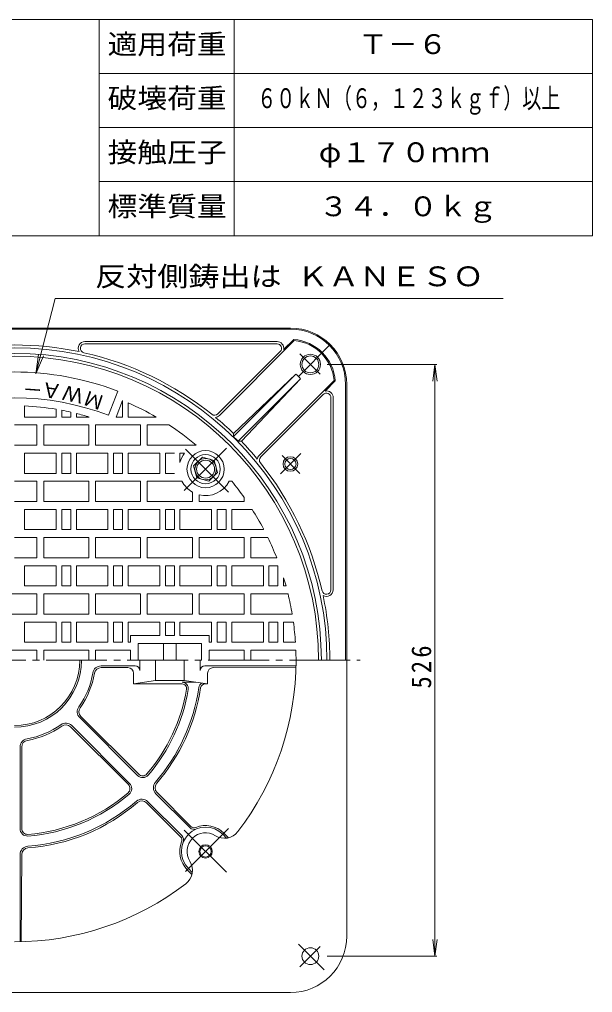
# Model space of a CAD drawing. Units: millimetres, scale not verified. Extents: x -589 to 461, y -801 to 845.
# Drawn here: x -48 to 461, y -19 to 845 of the extents above; entities that cross this region are included whole.
import ezdxf
from ezdxf.enums import TextEntityAlignment as Align

# ---------------------------------------------------------------- set-up
doc = ezdxf.new("R2010")
doc.units = ezdxf.units.MM
doc.header["$LTSCALE"] = 6
doc.linetypes.add('CHAIN2', pattern=[12, 9, -1, 1, -1])
for name, color, linetype, lineweight in [('B-0', 3, 'Continuous', 9), ('B-1', 2, 'Continuous', 9), ('B-2', 7, 'Continuous', 9), ('B-4', 7, 'Continuous', 9), ('F-0_F-0ﾚｲﾔ', 7, 'Continuous', 9)]:
    doc.layers.add(name, color=color, linetype=linetype, lineweight=lineweight)
doc.layers.add('F-4_F-4ﾚｲﾔ', color=2, linetype='Continuous')
doc.styles.add('ＭＳ ゴシック', font='')
doc.styles.get('ＭＳ ゴシック').set_extended_font_data('MS Gothic')

msp = doc.modelspace()

# ---------------------------------------------------------------- linework, layer by layer
at = {"layer": 'B-0'}
for p, q in [((39.537, 514.621), (31.294, 493.149)), ((-43.206, 501.445), (-43.206, 491.626)), ((43.794, 506.18), (38.208, 491.626)), ((43.794, 506.18), (43.794, 491.626)), ((48.794, 504.315), (48.794, 491.626)), ((-15.206, 498.576), (-15.206, 491.626)), ((-10.206, 497.688), (-10.206, 491.626)), ((-2.206, 496.024), (-2.206, 491.626)), ((2.794, 494.83), (2.794, 491.626)), ((-32.206, 484.626), (-52.206, 484.626)), ((-15.206, 491.626), (-43.206, 491.626)), ((-32.206, 484.626), (-32.206, 466.626)), ((-2.206, 491.626), (-10.206, 491.626)), ((14.274, 491.626), (2.794, 491.626)), ((13.795, 484.626), (13.795, 466.626)), ((43.794, 491.626), (38.208, 491.626)), ((73.665, 491.626), (48.794, 491.626)), ((59.795, 484.626), (59.795, 466.626)), ((65.795, 484.626), (65.795, 466.626)), ((84.975, 484.626), (65.795, 484.626)), ((-32.206, 466.626), (-52.206, 466.626)), ((13.795, 466.626), (-26.206, 466.626)), ((59.795, 466.626), (19.795, 466.626)), ((109.097, 466.626), (65.795, 466.626)), ((-43.206, 459.626), (-43.206, 441.625)), ((-15.206, 459.626), (-43.206, 459.626)), ((-15.206, 459.626), (-15.206, 441.625)), ((-10.206, 459.626), (-10.206, 441.625)), ((-2.206, 459.626), (-10.206, 459.626)), ((-2.206, 459.626), (-2.206, 441.625)), ((2.794, 459.626), (2.794, 441.625)), ((30.794, 459.626), (2.794, 459.626)), ((30.794, 459.626), (30.794, 441.625)), ((35.794, 459.626), (35.794, 441.625)), ((43.794, 459.626), (35.794, 459.626)), ((43.794, 459.626), (43.794, 441.625)), ((48.794, 459.626), (48.794, 441.625)), ((76.794, 459.626), (48.794, 459.626)), ((76.794, 459.626), (76.794, 441.625)), ((81.794, 459.626), (81.794, 441.625)), ((89.794, 459.626), (81.794, 459.626)), ((94.794, 459.626), (98.848, 459.626)), ((94.794, 459.626), (94.794, 451.388)), ((-15.206, 441.625), (-43.206, 441.625)), ((-2.206, 441.625), (-10.206, 441.625)), ((30.794, 441.625), (2.794, 441.625)), ((43.794, 441.625), (35.794, 441.625)), ((76.794, 441.625), (48.794, 441.625)), ((89.794, 441.625), (81.794, 441.625)), ((-32.206, 434.625), (-52.206, 434.625)), ((-32.206, 434.625), (-32.206, 416.625)), ((13.795, 434.625), (13.795, 416.625)), ((59.795, 434.625), (59.795, 416.625)), ((65.795, 434.625), (65.795, 416.625)), ((96.58, 434.625), (65.795, 434.625)), ((140.716, 434.625), (138.42, 434.625)), ((105.795, 424.953), (105.795, 416.625)), ((-32.206, 416.625), (-52.206, 416.625)), ((13.795, 416.625), (-26.206, 416.625)), ((59.795, 416.625), (19.795, 416.625)), ((105.795, 416.625), (65.795, 416.625)), ((111.795, 422.533), (111.795, 416.625)), ((151.795, 416.625), (111.795, 416.625)), ((151.795, 420.137), (151.795, 416.625)), ((-43.206, 409.625), (-43.206, 391.625)), ((-15.206, 409.625), (-43.206, 409.625)), ((-15.206, 409.625), (-15.206, 391.625)), ((-10.206, 409.625), (-10.206, 391.625)), ((-2.206, 409.625), (-10.206, 409.625)), ((-2.206, 409.625), (-2.206, 391.625)), ((2.794, 409.625), (2.794, 391.625)), ((30.794, 409.625), (2.794, 409.625)), ((30.794, 409.625), (30.794, 391.625)), ((35.794, 409.625), (35.794, 391.625)), ((43.794, 409.625), (35.794, 409.625)), ((43.794, 409.625), (43.794, 391.625)), ((48.794, 409.625), (48.794, 391.625)), ((76.794, 409.625), (48.794, 409.625)), ((76.794, 409.625), (76.794, 391.625)), ((81.794, 409.625), (81.794, 391.625)), ((89.794, 409.625), (81.794, 409.625)), ((89.794, 409.625), (89.794, 391.625)), ((94.794, 409.625), (94.794, 391.625)), ((122.794, 409.625), (94.794, 409.625)), ((122.794, 409.625), (122.794, 391.625)), ((127.794, 409.625), (127.794, 391.625)), ((135.794, 409.625), (127.794, 409.625)), ((135.794, 409.625), (135.794, 391.625)), ((140.794, 409.625), (140.794, 391.625)), ((158.848, 409.625), (140.794, 409.625)), ((-15.206, 391.625), (-43.206, 391.625)), ((-2.206, 391.625), (-10.206, 391.625)), ((30.794, 391.625), (2.794, 391.625)), ((43.794, 391.625), (35.794, 391.625)), ((76.794, 391.625), (48.794, 391.625)), ((89.794, 391.625), (81.794, 391.625)), ((122.794, 391.625), (94.794, 391.625)), ((135.794, 391.625), (127.794, 391.625)), ((168.794, 391.625), (140.794, 391.625)), ((168.794, 392.497), (168.794, 391.625)), ((-32.206, 384.625), (-52.206, 384.625)), ((-32.206, 384.625), (-32.206, 366.625)), ((13.795, 384.625), (13.795, 366.625)), ((59.795, 384.625), (59.795, 366.625)), ((105.795, 384.625), (105.795, 366.625)), ((151.795, 384.625), (151.795, 366.625)), ((157.795, 384.625), (157.795, 366.625)), ((172.781, 384.625), (157.795, 384.625)), ((-32.206, 366.625), (-52.206, 366.625)), ((13.795, 366.625), (-26.206, 366.625)), ((59.795, 366.625), (19.795, 366.625)), ((105.795, 366.625), (65.795, 366.625)), ((151.795, 366.625), (111.795, 366.625)), ((180.644, 366.625), (157.795, 366.625)), ((-15.206, 359.625), (-43.206, 359.625)), ((-43.206, 359.625), (-43.206, 341.625)), ((-15.206, 359.625), (-15.206, 341.625)), ((-10.206, 359.625), (-10.206, 341.625)), ((-2.206, 359.625), (-10.206, 359.625)), ((-2.206, 359.625), (-2.206, 341.625)), ((2.794, 359.625), (2.794, 341.625)), ((30.794, 359.625), (2.794, 359.625)), ((30.794, 359.625), (30.794, 341.625)), ((35.794, 359.625), (35.794, 341.625)), ((43.794, 359.625), (35.794, 359.625)), ((43.794, 359.625), (43.794, 341.625)), ((48.794, 359.625), (48.794, 341.625)), ((76.794, 359.625), (48.794, 359.625)), ((76.794, 359.625), (76.794, 341.625)), ((81.794, 359.625), (81.794, 341.625)), ((89.794, 359.625), (81.794, 359.625)), ((89.794, 359.625), (89.794, 341.625)), ((94.794, 359.625), (94.794, 341.625)), ((122.794, 359.625), (94.794, 359.625)), ((122.794, 359.625), (122.794, 341.625)), ((127.794, 359.625), (127.794, 341.625)), ((135.794, 359.625), (127.794, 359.625)), ((135.794, 359.625), (135.794, 341.625)), ((140.794, 359.625), (140.794, 341.625)), ((168.794, 359.625), (140.794, 359.625)), ((168.794, 359.625), (168.794, 341.625)), ((173.794, 359.625), (173.794, 341.625)), ((181.794, 359.625), (173.794, 359.625)), ((181.794, 359.625), (181.794, 341.625)), ((186.794, 348.968), (186.794, 341.625)), ((-15.206, 341.625), (-43.206, 341.625)), ((-2.206, 341.625), (-10.206, 341.625)), ((30.794, 341.625), (2.794, 341.625)), ((43.794, 341.625), (35.794, 341.625)), ((76.794, 341.625), (48.794, 341.625)), ((89.794, 341.625), (81.794, 341.625)), ((122.794, 341.625), (94.794, 341.625)), ((135.794, 341.625), (127.794, 341.625)), ((168.794, 341.625), (140.794, 341.625)), ((181.794, 341.625), (173.794, 341.625)), ((188.925, 341.625), (186.794, 341.625)), ((-72.205, 334.625), (-32.206, 334.625)), ((-32.206, 334.625), (-32.206, 316.625)), ((13.794, 334.625), (13.794, 316.625)), ((59.795, 334.625), (19.795, 334.625)), ((19.795, 334.625), (19.795, 316.625)), ((59.795, 334.625), (59.795, 316.625)), ((105.795, 334.625), (105.795, 316.625)), ((151.795, 334.625), (151.795, 316.625)), ((-72.205, 316.625), (-32.206, 316.625)), ((13.794, 316.625), (-26.205, 316.625)), ((59.795, 316.625), (19.795, 316.625)), ((105.795, 316.625), (65.795, 316.625)), ((151.795, 316.625), (111.795, 316.625)), ((194.409, 316.625), (157.795, 316.625)), ((-15.206, 309.625), (-43.206, 309.625)), ((-43.206, 309.625), (-43.206, 291.625)), ((-15.206, 309.625), (-15.206, 291.625)), ((-10.206, 309.625), (-10.206, 291.625)), ((-2.206, 309.625), (-10.206, 309.625)), ((-2.206, 309.625), (-2.206, 291.625)), ((2.794, 309.625), (2.794, 291.625)), ((30.794, 309.625), (2.794, 309.625)), ((30.794, 309.625), (30.794, 291.625)), ((35.794, 309.625), (35.794, 291.625)), ((43.794, 309.625), (35.794, 309.625)), ((43.794, 309.625), (43.794, 291.625)), ((76.794, 309.625), (48.794, 309.625)), ((48.794, 309.625), (48.794, 291.625)), ((76.794, 309.625), (76.794, 297.625)), ((89.794, 309.625), (81.794, 309.625)), ((81.794, 309.625), (81.794, 297.625)), ((89.794, 309.625), (89.794, 297.625)), ((122.794, 309.625), (94.794, 309.625)), ((94.794, 309.625), (94.794, 297.625)), ((122.794, 309.625), (122.794, 291.625)), ((135.794, 309.625), (127.794, 309.625)), ((127.794, 309.625), (127.794, 291.625)), ((135.794, 309.625), (135.794, 291.625)), ((140.794, 309.625), (140.794, 291.625)), ((168.794, 309.625), (140.794, 309.625)), ((168.794, 309.625), (168.794, 291.625)), ((173.794, 309.625), (173.794, 291.625)), ((181.794, 309.625), (173.794, 309.625)), ((181.794, 309.625), (181.794, 291.625)), ((186.794, 309.625), (186.794, 291.625)), ((195.472, 309.625), (186.794, 309.625)), ((76.794, 297.625), (50.794, 297.625)), ((89.794, 297.625), (81.794, 297.625)), ((120.794, 297.625), (94.794, 297.625)), ((120.794, 297.625), (120.794, 291.625)), ((-15.206, 291.625), (-43.206, 291.625)), ((-2.206, 291.625), (-10.206, 291.625)), ((30.794, 291.625), (2.794, 291.625)), ((43.794, 291.625), (35.794, 291.625)), ((57.794, 290.625), (57.794, 275.625)), ((113.794, 290.625), (57.795, 290.625)), ((80.295, 290.625), (80.295, 275.625)), ((91.294, 290.625), (91.294, 275.625)), ((113.794, 290.625), (113.794, 275.625)), ((120.794, 291.625), (122.794, 291.625)), ((127.794, 291.625), (135.794, 291.625)), ((168.794, 291.625), (140.794, 291.625)), ((181.794, 291.625), (173.794, 291.625)), ((197.282, 291.625), (186.794, 291.625)), ((-72.205, 284.625), (-32.206, 284.625)), ((-32.206, 284.625), (-32.206, 275.625)), ((13.794, 284.625), (-26.205, 284.625)), ((-26.205, 284.625), (-26.205, 275.625)), ((13.794, 284.625), (13.794, 275.625)), ((50.795, 284.625), (19.795, 284.625)), ((19.795, 284.625), (19.795, 275.625)), ((50.795, 284.625), (50.795, 275.625)), ((151.795, 284.625), (120.794, 284.625)), ((120.794, 284.625), (120.794, 275.625)), ((151.795, 284.625), (151.795, 275.625)), ((197.632, 284.625), (157.795, 284.625)), ((157.795, 284.625), (157.795, 275.625)), ((55.057, 270.625), (24.786, 270.625)), ((48.557, 269.125), (24.786, 269.125)), ((59.057, 275.625), (59.057, 266.625)), ((73.198, 257.625), (73.198, 275.625)), ((112.829, 275.625), (112.829, 266.625)), ((116.829, 270.625), (197.744, 270.625)), ((124.302, 269.147), (197.721, 269.551)), ((53.557, 264.125), (53.557, 254.625)), ((119.329, 264.147), (119.329, 254.625)), ((73.198, 257.625), (53.557, 254.625)), ((53.557, 254.625), (96.711, 254.625)), ((96.711, 256.125), (108.861, 256.125)), ((98.391, 257.625), (119.329, 254.625)), ((116.957, 254.625), (119.329, 254.625)), ((5.772, 224.719), (57.084, 173.407)), ((6.832, 225.78), (58.145, 174.467)), ((-2.36, 216.587), (48.952, 165.275)), ((-1.3, 217.648), (50.013, 166.336)), ((-47.206, 198.633), (-47.206, 126.066)), ((-45.706, 198.633), (-45.706, 126.066)), ((73.34, 157.151), (103.446, 127.044)), ((74.4, 158.211), (104.507, 128.105)), ((65.208, 149.019), (95.315, 118.912)), ((66.269, 150.08), (96.376, 119.973)), ((132.703, 121.123), (136.116, 117.71)), ((133.764, 122.183), (137.902, 118.045)), ((-47.206, 103.077), (-47.206, 25.675)), ((-46.131, 25.699), (-45.706, 103.077)), ((101.236, 89.656), (105.375, 85.517)), ((102.297, 90.716), (105.709, 87.304))]:
    msp.add_line(p, q, dxfattribs=at)
at = {"layer": 'B-0', "linetype": 'CHAIN2'}
for p, q in [((137.852, 424.979), (97.398, 465.432)), ((136.041, 463.871), (98.513, 426.344)), ((-384.068, 275.625), (254.766, 275.625)), ((137.852, 126.271), (97.398, 85.818)), ((136.041, 87.378), (98.513, 124.906))]:
    msp.add_line(p, q, dxfattribs=at)
at = {"layer": 'B-0'}
for points in [[(13.795, 484.626), (-26.206, 484.626), (-26.206, 466.626)], [(59.795, 484.626), (19.795, 484.626), (19.795, 466.626)], [(13.795, 434.625), (-26.206, 434.625), (-26.206, 416.625)], [(59.795, 434.625), (19.795, 434.625), (19.795, 416.625)], [(13.795, 384.625), (-26.206, 384.625), (-26.206, 366.625)], [(59.795, 384.625), (19.795, 384.625), (19.795, 366.625)], [(105.795, 384.625), (65.795, 384.625), (65.795, 366.625)], [(151.795, 384.625), (111.795, 384.625), (111.795, 366.625)], [(13.794, 334.625), (-26.205, 334.625), (-26.205, 316.625)], [(105.795, 334.625), (65.795, 334.625), (65.795, 316.625)], [(151.795, 334.625), (111.795, 334.625), (111.795, 316.625)], [(190.733, 334.625), (157.795, 334.625), (157.795, 316.625)], [(50.795, 297.625), (50.795, 291.625), (48.794, 291.625)], [(73.198, 257.625), (98.391, 257.625), (98.391, 275.625)]]:
    msp.add_lwpolyline(points, dxfattribs=at)
msp.add_lwpolyline([(120.34, 434.734), (109.743, 437.573), (106.904, 448.169), (114.661, 455.926), (125.257, 453.086), (128.096, 442.491)], close=True, dxfattribs=at)
for radius in [16.5, 13, 9.5, 8]:
    msp.add_circle((117.5, 445.33), radius, dxfattribs=at)
for centre, radius, start, end in [((-52.206, 275.625), 270, 0, 180), ((-52.206, 275.625), 256, 69, 111), ((-52.206, 275.625), 233, 68.99998, 111), ((-52.206, 275.625), 226, 80.57732, 87.71771), ((-52.206, 275.625), 250, 59.76924, 66.17159), ((-52.206, 275.625), 226, 77.21822, 79.28987), ((-52.206, 275.625), 226, 72.89305, 75.91493), ((-52.206, 275.625), 250, 49.81843, 56.72057), ((117.5, 445.33), 23.5, 142.53244, 165.06264), ((117.5, 445.33), 23.5, 207.09869, 240.12541), ((117.5, 445.33), 23.5, 255.9491, 332.90139), ((-52.206, 275.625), 250, 35.31355, 39.49443), ((-52.206, 275.625), 250, 27.87151, 32.41194), ((-52.206, 275.625), 250, 21.34618, 25.84908), ((-52.206, 275.625), 250, 15.30763, 17.06003), ((-52.206, 275.625), 250, 9.43919, 13.65065), ((-52.206, 275.625), 250, 3.66946, 7.81648), ((-52.206, 275.625), 250, 0, 2.0631), ((-52.206, 275.625), 59.5, 270, 0), ((-52.206, 275.625), 58, 270, 0), ((24.786, 263.125), 7.5, 90, 170.77822), ((24.786, 263.125), 6, 90, 170.77822), ((48.557, 264.125), 5, 0, 90), ((55.057, 266.625), 4, 0, 90), ((116.829, 266.625), 4, 90, 180), ((124.329, 264.147), 5, 90.31521, 180), ((-52.206, 275.625), 70.5, 324.22178, 350.77822), ((-52.206, 275.625), 72, 324.22178, 350.77822), ((-52.206, 275.625), 165.5, 319.14348, 351.59327), ((-52.206, 275.625), 167, 319.14348, 351.59327), ((96.711, 250.625), 5.5, 350.47004, 90), ((96.711, 250.625), 4, 350.47004, 90), ((116.957, 250.625), 5.5, 120.48485, 171.59327), ((116.957, 250.625), 4, 90, 171.59327), ((-52.206, 275.625), 155, 319.39699, 350.47004), ((-52.206, 275.625), 156.5, 319.39699, 350.47004), ((11.075, 230.022), 7.5, 144.22178, 225), ((11.075, 230.022), 6, 144.22178, 225), ((-52.206, 275.625), 70.5, 279.22178, 305.77822), ((-52.206, 275.625), 72, 279.22178, 305.77822), ((-6.603, 212.345), 7.5, 45, 125.77822), ((-6.603, 212.345), 6, 45, 125.77822), ((-39.706, 198.633), 7.5, 99.22178, 180), ((-39.706, 198.633), 6, 99.22178, 180), ((61.68, 178.003), 6.5, 225, 319.39699), ((61.68, 178.003), 5, 225, 319.39699), ((45.417, 161.739), 5, 310.60301, 45), ((45.417, 161.739), 6.5, 310.60301, 45), ((78.643, 162.454), 7.5, 139.14348, 225), ((78.643, 162.454), 6, 139.14348, 225), ((-52.206, 275.625), 155, 274.39699, 310.60301), ((-52.206, 275.625), 156.5, 274.39699, 310.60301), ((-52.206, 275.625), 165.5, 274.14348, 310.85652), ((-52.206, 275.625), 167, 274.14348, 310.85652), ((60.965, 144.776), 7.5, 45, 130.85652), ((60.965, 144.776), 6, 45, 130.85652), ((-40.706, 126.066), 6.5, 180, 274.39699), ((-40.706, 126.066), 5, 180, 274.39699), ((117.5, 105.92), 21.5, 45, 225), ((107.335, 130.933), 5.5, 225, 292.11597), ((107.335, 130.933), 4, 225, 292.11597), ((117.5, 105.92), 23, 45, 112.11597), ((117.5, 105.92), 23, 157.88673, 225), ((92.487, 116.084), 4, 337.88673, 45), ((92.487, 116.084), 5.5, 337.88673, 45), ((-39.706, 103.077), 7.5, 94.14348, 180), ((-39.706, 103.077), 6, 94.14348, 180)]:
    msp.add_arc(centre, radius, start, end, dxfattribs=at)
at = {"layer": 'B-1'}
for p, q in [((-297.205, 570.625), (192.794, 570.625)), ((-297.205, 569.625), (192.794, 569.625)), ((180.954, 558.625), (10.461, 558.625)), ((180.954, 556.625), (10.461, 556.625)), ((196.283, 559.468), (129.735, 492.921)), ((195.904, 560.504), (186.834, 551.435)), ((183.782, 549.796), (128.321, 494.335)), ((142.217, 477.119), (197.634, 529.707)), ((197.634, 529.707), (142.237, 474.31)), ((201.877, 525.465), (146.48, 470.068)), ((201.877, 525.465), (149.288, 470.048)), ((231.638, 524.113), (165.09, 457.565)), ((232.673, 523.734), (223.604, 514.665)), ((241.795, 520.625), (241.795, 275.625)), ((242.794, 30.625), (242.794, 520.625)), ((221.966, 511.612), (166.505, 456.151)), ((228.794, 508.784), (228.794, 338.291)), ((230.795, 508.784), (230.795, 338.291)), ((142.237, 474.31), (142.217, 477.119)), ((146.48, 470.068), (149.288, 470.048)), ((-297.205, -19.375), (192.794, -19.375))]:
    msp.add_line(p, q, dxfattribs=at)
at = {"layer": 'B-1', "linetype": 'CHAIN2'}
for p, q in [((228.15, 555.98), (199.866, 527.696)), ((219.307, 529.612), (201.207, 547.712)), ((202.028, 459.148), (184.088, 441.208)), ((201.096, 441.612), (185.384, 457.324)), ((222.754, 0.665), (199.866, 23.553)), ((219.307, 21.638), (201.207, 3.538))]:
    msp.add_line(p, q, dxfattribs=at)
at = {"layer": 'B-1'}
for centre, radius in [((210.544, 538.375), 9), ((210.544, 538.375), 7.5), ((192.794, 449.914), 6.5), ((192.794, 449.914), 5), ((117.5, 105.919), 6), ((117.5, 105.919), 5), ((210.544, 12.875), 7.5)]:
    msp.add_circle(centre, radius, dxfattribs=at)
for centre, radius, start, end in [((192.794, 520.625), 50, 0, 90), ((192.794, 520.625), 49, 0, 90), ((-52.206, 275.625), 277.5, 0, 180), ((-52.206, 275.625), 280, 78.16119, 101.83881), ((10.461, 552.625), 6, 90, 209.51584), ((10.461, 552.625), 4, 90, 257.25252), ((180.954, 552.625), 6, 348.55814, 90), ((180.954, 552.625), 4, 314.99925, 90), ((192.794, 520.625), 40, 4.45821, 85.54179), ((192.794, 520.625), 39, 5.13161, 84.86839), ((-52.206, 275.625), 272.5, 0, 180), ((-52.206, 275.625), 280, 51.2666, 77.25253), ((179.36, 507.19), 29, 39.06219, 50.93768), ((224.794, 508.784), 4, 0, 135.00075), ((224.794, 508.784), 6, 0, 101.44241), ((125.493, 497.163), 4, 231.26646, 315), ((125.493, 497.163), 6, 279.0034, 315), ((-52.206, 275.625), 280, 46.02319, 50.35794), ((-52.206, 275.625), 278, 44.3817, 45.6183), ((-52.206, 275.625), 280, 39.64204, 43.97681), ((169.333, 453.323), 6, 135.0005, 170.9973), ((169.333, 453.323), 4, 135.00075, 218.73288), ((-52.206, 275.625), 280, 12.74748, 38.73338), ((224.794, 338.291), 4, 192.74748, 0), ((224.794, 338.291), 6, 240.48416, 0), ((-52.206, 275.625), 280, 0, 11.83881), ((-52.206, 275.625), 250, 322.50872, 0), ((117.5, 105.919), 16.5, 57.86751, 212.13256), ((134.254, 132.594), 15, 237.86751, 322.50872), ((90.825, 89.165), 15, 307.49135, 32.13256), ((-52.206, 275.625), 250, 270, 307.49135), ((192.794, 30.625), 50, 270, 0)]:
    msp.add_arc(centre, radius, start, end, dxfattribs=at)
at = {"layer": 'B-2'}
for p, q in [((225.544, 538.375), (322.87, 538.375)), ((321.07, 538.375), (319.112, 523.503)), ((321.07, 12.875), (321.07, 538.375)), ((321.07, 538.375), (323.027, 523.503)), ((321.07, 12.875), (319.112, 27.747)), ((321.07, 12.875), (323.027, 27.747))]:
    msp.add_line(p, q, dxfattribs=at)
msp.add_lwpolyline([(225.544, 12.875), (229.874, 12.875), (322.87, 12.875)], dxfattribs=at)
at = {"layer": 'B-4'}
for p, q in [((-33.11, 529.902), (-15.892, 596.96)), ((-15.892, 596.96), (381.746, 596.96)), ((-33.11, 529.902), (-30.826, 547.252)), ((-33.11, 529.902), (-26.413, 546.07))]:
    msp.add_line(p, q, dxfattribs=at)
at = {"layer": 'F-0_F-0ﾚｲﾔ'}
for p, q in [((461.027, 844.622), (-588.973, 844.622)), ((23.027, 652.621), (23.027, 844.622)), ((143.027, 652.621), (143.027, 844.622)), ((461.027, 652.621), (461.027, 844.622)), ((461.027, 796.622), (23.027, 796.622)), ((461.027, 748.622), (23.027, 748.622)), ((461.027, 700.622), (23.027, 700.622)), ((461.027, 652.621), (-588.973, 652.621))]:
    msp.add_line(p, q, dxfattribs=at)

# ---------------------------------------------------------------- texts
at = {"layer": 'B-2', "style": 'ＭＳ ゴシック'}
for s, rotation, p in [('Ａ', 172, (-9.085, 524.251)), ('Ｗ', 168.001, (10.609, 520.169)), ('－', 175.999, (-26.211, 525.964)), ('Ｍ', 161, (30.178, 513.488))]:
    msp.add_text(s, height=13.2, rotation=rotation, dxfattribs=at).set_placement(p, align=Align.BOTTOM_LEFT)
at = {"layer": 'B-2', "color": 2, "insert": (318.07, 250.625), "char_height": 17.6, "attachment_point": 7, "rotation": 90, "style": 'ＭＳ ゴシック'}
msp.add_mtext('\\T1.27;\\W0.9;526', dxfattribs=at)
at = {"layer": 'B-4', "color": 2, "style": 'ＭＳ ゴシック', "width": 1.15}
msp.add_text('反対側鋳出は ＫＡＮＥＳＯ', height=17.6, dxfattribs=at).set_placement((19.371, 602.46), align=Align.BOTTOM_LEFT)
at = {"layer": 'F-4_F-4ﾚｲﾔ', "style": 'ＭＳ ゴシック', "width": 1.1}
for s, p in [('適用荷重', (30.527, 808.622)), ('Ｔ－６', (252.977, 808.622)), ('破壊荷重', (30.527, 760.621)), ('接触圧子', (30.527, 712.622)), ('φ１７０ｍｍ', (218.027, 712.622)), ('標準質量', (30.527, 664.621)), ('３４．０ｋｇ', (218.027, 664.621))]:
    msp.add_text(s, height=17.6, dxfattribs=at).set_placement(p, align=Align.BOTTOM_LEFT)
at = {"layer": 'F-4_F-4ﾚｲﾔ', "color": 3, "style": 'ＭＳ ゴシック', "width": 0.7}
msp.add_text('６０ｋＮ（６，１２３ｋｇｆ）以上', height=17.6, dxfattribs=at).set_placement((163.427, 760.621), align=Align.BOTTOM_LEFT)

doc.saveas('drawing.dxf')
